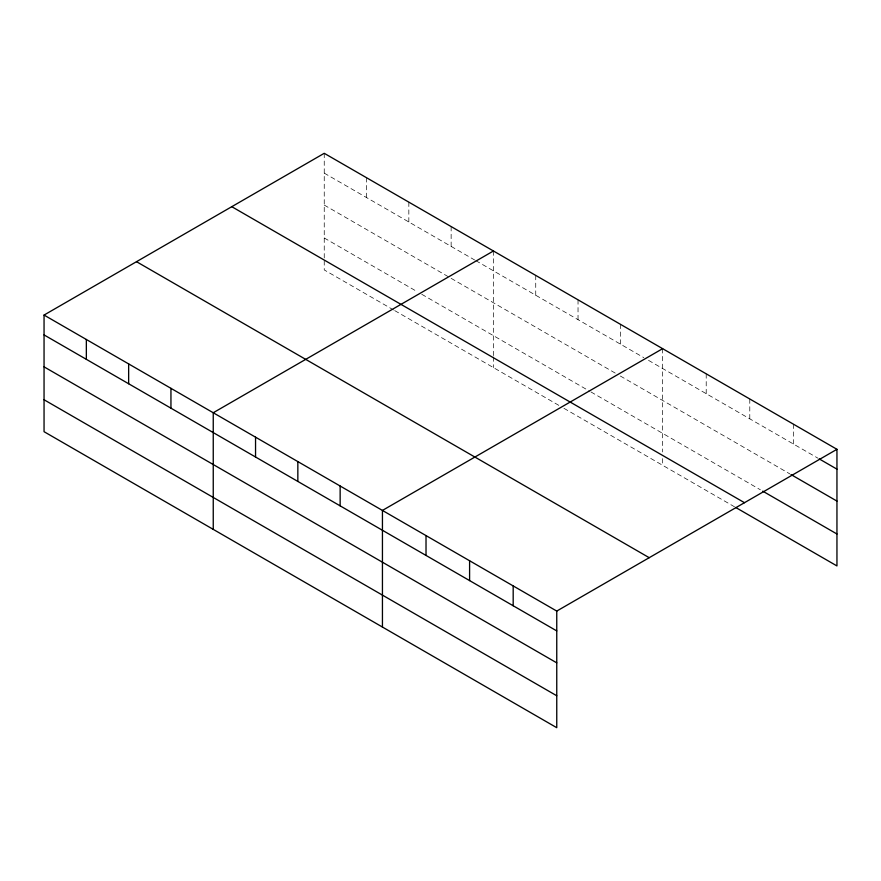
<?xml version="1.0" encoding="UTF-8"?>
<svg xmlns="http://www.w3.org/2000/svg" width="881" height="881" viewBox="0 0 881 881"><rect width="100%" height="100%" fill="white"/><g stroke="black" fill="none" stroke-linecap="round" stroke-linejoin="round"><path stroke-width="0.66" stroke-dasharray="4.41 3.3" d="M324.241 257.946L324.241 153.305M324.241 173.139L474.639 259.972M475.806 260.644L643.835 357.653M648.526 360.362L818.108 458.274M324.241 205.075L448.792 276.986M451.138 278.341L617.977 374.667M620.334 376.022L789.839 473.89M324.241 237.98L417.065 291.578M421.768 294.287L589.785 391.296M590.953 391.968L760.391 489.792M393.565 309.947L324.241 269.927L324.241 259.278M394.743 310.619L559.237 405.59M563.928 408.31L734.479 506.773M793.374 424.146L793.374 443.991M749.786 398.994L749.786 418.827M706.21 373.83L706.21 393.664M662.633 348.667L662.633 451.986M662.633 458.638L662.633 465.289M620.334 324.241L620.334 344.086M578.035 299.826L578.035 319.671M535.736 275.401L535.736 295.245M493.437 250.986L493.437 355.627M493.437 356.959L493.437 367.608M451.138 226.56L451.138 246.405M408.839 202.145L408.839 221.979M366.54 177.72L366.54 197.564"/><path stroke-width="1.32" d="M556.759 662.853L556.759 611.073L44.05 315.068L44.05 431.69L556.759 727.695L556.759 662.853L44.05 366.848M735.657 507.445L836.95 565.932L836.95 449.31L324.241 153.305L44.05 315.068M493.437 250.986L213.246 412.749L213.246 529.371M662.633 348.667L382.442 510.429L382.442 627.052M556.759 611.073L836.95 449.31M819.286 458.946L836.95 469.155M791.017 474.573L836.95 501.091M762.748 491.158L836.95 533.996M231.78 206.683L744.489 502.699M136.511 261.69L649.22 557.695M44.05 334.912L556.759 630.917M44.05 399.754L556.759 695.759M513.183 585.92L513.183 605.754M469.595 560.757L469.595 580.601M426.019 535.593L426.019 555.437M340.143 486.015L340.143 505.859M297.844 461.589L297.844 481.433M255.545 437.174L255.545 457.008M170.947 388.334L170.947 408.167M128.648 363.908L128.648 383.753M86.349 339.493L86.349 359.327"/></g></svg>
